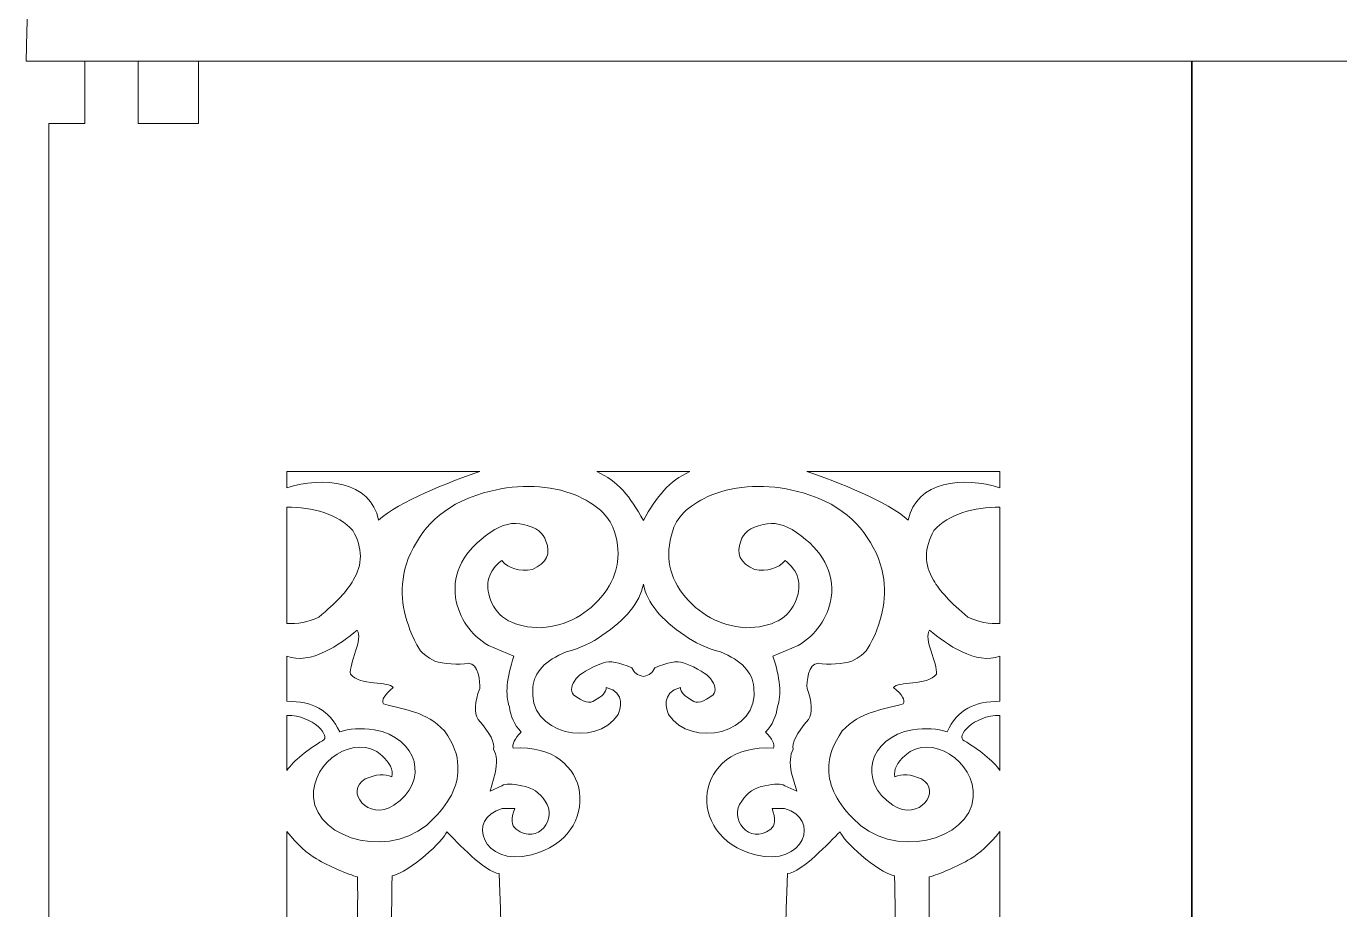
# Model space of a CAD drawing. Header units: centimetres. Extents: x -57 to 60, y -43 to 40.
# Drawn here: x 11.3 to 30.64, y -12.19 to 0.81 of the extents above; entities that cross this region are included whole.
import ezdxf

# ---------------------------------------------------------------- set-up
doc = ezdxf.new("R2010")
doc.units = ezdxf.units.CM
doc.header["$MEASUREMENT"] = 0
doc.layers.add('layer 1', color=7, linetype='Continuous')

msp = doc.modelspace()

# ---------------------------------------------------------------- linework, layer by layer
at = {"layer": 'layer 1', "color": 250, "lineweight": 9}
for points, knots in [([(11.30222, 0.30258), (11.32815, 9.61722), (18.88643, 17.59465), (28.20109, 17.59465), (28.20109, 17.59465), (37.51576, 17.59465), (45.07404, 9.61722), (45.09997, 0.30258)], [0, 0, 0, 0, 0.33333333, 0.33333333, 0.33333333, 0.33333333, 1, 1, 1, 1]), ([(11.63673, -0.61525), (11.63673, -0.61525), (11.63673, -40.34897), (11.63673, -40.34897), (11.63673, -40.34897), (11.63673, -40.34897), (12.16495, -40.34897), (12.16495, -40.34897), (12.16495, -40.34897), (12.16495, -40.34897), (12.16495, -40.81963), (12.16495, -40.81963), (12.16495, -40.81963), (12.16495, -40.81963), (12.9499, -40.81963), (12.9499, -40.81963), (12.9499, -40.81963), (12.9499, -40.81963), (12.9499, -40.34897), (12.9499, -40.34897), (12.9499, -40.34897), (12.9499, -40.34897), (14.09174, -40.34897), (14.09174, -40.34897), (14.09174, -40.34897), (14.09174, -40.34897), (14.09174, -41.2901), (14.09174, -41.2901), (14.09174, -41.2901), (14.09174, -41.2901), (12.41317, -41.29158), (12.41317, -41.29158), (12.41317, -41.29158), (12.2193, -41.29186), (12.05607, -41.39191), (12.05607, -41.60379), (12.05607, -41.60379), (12.05607, -41.83574), (12.23868, -41.91753), (12.43985, -41.91753), (12.43985, -41.91753), (12.43985, -41.91753), (18.67861, -41.91357), (18.67861, -41.91357), (18.67861, -41.91357), (18.67861, -41.91357), (28.45853, -41.91538), (28.45853, -41.91538), (28.45853, -41.91538), (28.45853, -41.91538), (28.45712, -27.86528), (28.45712, -27.86528), (28.45712, -27.86528), (28.45712, -27.86528), (28.45464, 0.30258), (28.45464, 0.30258), (28.45464, 0.30258), (28.45464, 0.30258), (13.83638, 0.3026), (13.83638, 0.3026), (13.83638, 0.3026), (13.83638, 0.3026), (13.83638, -0.61525), (13.83638, -0.61525), (13.83638, -0.61525), (13.83638, -0.61525), (12.94981, -0.61525), (12.94981, -0.61525), (12.94981, -0.61525), (12.94981, -0.61525), (12.94975, 0.30213), (12.94975, 0.30213), (12.94975, 0.30213), (12.94975, 0.30213), (12.16509, 0.30215), (12.16509, 0.30215), (12.16509, 0.30215), (12.16509, 0.30215), (12.16503, -0.61525), (12.16503, -0.61525), (12.16503, -0.61525), (12.16503, -0.61525), (11.63673, -0.61525), (11.63673, -0.61525)], [0, 0, 0, 0, 0.04545455, 0.04545455, 0.04545455, 0.04545455, 0.09090909, 0.09090909, 0.09090909, 0.09090909, 0.13636364, 0.13636364, 0.13636364, 0.13636364, 0.18181818, 0.18181818, 0.18181818, 0.18181818, 0.22727273, 0.22727273, 0.22727273, 0.22727273, 0.27272727, 0.27272727, 0.27272727, 0.27272727, 0.31818182, 0.31818182, 0.31818182, 0.31818182, 0.36363636, 0.36363636, 0.36363636, 0.36363636, 0.40909091, 0.40909091, 0.40909091, 0.40909091, 0.45454545, 0.45454545, 0.45454545, 0.45454545, 0.5, 0.5, 0.5, 0.5, 0.54545455, 0.54545455, 0.54545455, 0.54545455, 0.59090909, 0.59090909, 0.59090909, 0.59090909, 0.63636364, 0.63636364, 0.63636364, 0.63636364, 0.68181818, 0.68181818, 0.68181818, 0.68181818, 0.72727273, 0.72727273, 0.72727273, 0.72727273, 0.77272727, 0.77272727, 0.77272727, 0.77272727, 0.81818182, 0.81818182, 0.81818182, 0.81818182, 0.86363636, 0.86363636, 0.86363636, 0.86363636, 0.90909091, 0.90909091, 0.90909091, 0.90909091, 1, 1, 1, 1]), ([(45.28032, -0.61525), (45.28032, -0.61525), (45.28032, -40.34897), (45.28032, -40.34897), (45.28032, -40.34897), (45.28032, -40.34897), (44.75211, -40.34897), (44.75211, -40.34897), (44.75211, -40.34897), (44.75211, -40.34897), (44.75211, -40.81963), (44.75211, -40.81963), (44.75211, -40.81963), (44.75211, -40.81963), (43.96716, -40.81963), (43.96716, -40.81963), (43.96716, -40.81963), (43.96716, -40.81963), (43.96716, -40.34897), (43.96716, -40.34897), (43.96716, -40.34897), (43.96716, -40.34897), (42.82532, -40.34897), (42.82532, -40.34897), (42.82532, -40.34897), (42.82532, -40.34897), (42.82532, -41.2901), (42.82532, -41.2901), (42.82532, -41.2901), (42.82532, -41.2901), (44.50389, -41.29158), (44.50389, -41.29158), (44.50389, -41.29158), (44.69776, -41.29186), (44.86098, -41.39191), (44.86098, -41.60379), (44.86098, -41.60379), (44.86098, -41.83574), (44.67837, -41.91753), (44.47721, -41.91753), (44.47721, -41.91753), (44.47721, -41.91753), (38.23844, -41.91357), (38.23844, -41.91357), (38.23844, -41.91357), (38.23844, -41.91357), (28.45853, -41.91538), (28.45853, -41.91538), (28.45853, -41.91538), (28.45853, -41.91538), (28.45993, -27.86528), (28.45993, -27.86528), (28.45993, -27.86528), (28.45993, -27.86528), (28.46242, 0.30258), (28.46242, 0.30258), (28.46242, 0.30258), (28.46242, 0.30258), (43.08067, 0.3026), (43.08067, 0.3026), (43.08067, 0.3026), (43.08067, 0.3026), (43.08067, -0.61525), (43.08067, -0.61525), (43.08067, -0.61525), (43.08067, -0.61525), (43.96724, -0.61525), (43.96724, -0.61525), (43.96724, -0.61525), (43.96724, -0.61525), (43.9673, 0.30213), (43.9673, 0.30213), (43.9673, 0.30213), (43.9673, 0.30213), (44.75196, 0.30215), (44.75196, 0.30215), (44.75196, 0.30215), (44.75196, 0.30215), (44.75202, -0.61525), (44.75202, -0.61525), (44.75202, -0.61525), (44.75202, -0.61525), (45.28032, -0.61525), (45.28032, -0.61525)], [0, 0, 0, 0, 0.04545455, 0.04545455, 0.04545455, 0.04545455, 0.09090909, 0.09090909, 0.09090909, 0.09090909, 0.13636364, 0.13636364, 0.13636364, 0.13636364, 0.18181818, 0.18181818, 0.18181818, 0.18181818, 0.22727273, 0.22727273, 0.22727273, 0.22727273, 0.27272727, 0.27272727, 0.27272727, 0.27272727, 0.31818182, 0.31818182, 0.31818182, 0.31818182, 0.36363636, 0.36363636, 0.36363636, 0.36363636, 0.40909091, 0.40909091, 0.40909091, 0.40909091, 0.45454545, 0.45454545, 0.45454545, 0.45454545, 0.5, 0.5, 0.5, 0.5, 0.54545455, 0.54545455, 0.54545455, 0.54545455, 0.59090909, 0.59090909, 0.59090909, 0.59090909, 0.63636364, 0.63636364, 0.63636364, 0.63636364, 0.68181818, 0.68181818, 0.68181818, 0.68181818, 0.72727273, 0.72727273, 0.72727273, 0.72727273, 0.77272727, 0.77272727, 0.77272727, 0.77272727, 0.81818182, 0.81818182, 0.81818182, 0.81818182, 0.86363636, 0.86363636, 0.86363636, 0.86363636, 0.90909091, 0.90909091, 0.90909091, 0.90909091, 1, 1, 1, 1]), ([(17.98002, -5.73924), (17.98002, -5.73924), (15.13729, -5.73924), (15.13729, -5.73924), (15.13729, -5.73924), (15.13729, -5.73924), (15.13729, -5.97976), (15.13729, -5.97976), (15.13729, -5.97976), (15.66125, -5.80703), (16.37806, -5.87692), (16.48772, -6.45578), (16.48772, -6.45578), (16.78096, -6.18349), (17.52397, -5.89146), (17.98002, -5.73924)], [0, 0, 0, 0, 0.2, 0.2, 0.2, 0.2, 0.4, 0.4, 0.4, 0.4, 0.6, 0.6, 0.6, 0.6, 1, 1, 1, 1]), ([(21.0715, -5.73924), (21.0715, -5.73924), (19.69965, -5.73924), (19.69965, -5.73924), (19.69965, -5.73924), (20.01082, -5.87528), (20.19053, -6.10826), (20.38557, -6.45972), (20.38557, -6.45972), (20.58062, -6.10826), (20.76033, -5.87528), (21.0715, -5.73924)], [0, 0, 0, 0, 0.25, 0.25, 0.25, 0.25, 0.5, 0.5, 0.5, 0.5, 1, 1, 1, 1]), ([(25.63385, -5.73924), (25.63385, -5.73924), (22.79113, -5.73924), (22.79113, -5.73924), (22.79113, -5.73924), (23.24718, -5.89146), (23.99019, -6.18349), (24.28343, -6.45578), (24.28343, -6.45578), (24.39308, -5.87692), (25.10989, -5.80703), (25.63385, -5.97976), (25.63385, -5.97976), (25.63385, -5.97976), (25.63385, -5.73924), (25.63385, -5.73924)], [0, 0, 0, 0, 0.2, 0.2, 0.2, 0.2, 0.4, 0.4, 0.4, 0.4, 0.6, 0.6, 0.6, 0.6, 1, 1, 1, 1]), ([(18.73712, -11.38002), (18.01334, -11.56264), (17.77098, -10.83636), (18.30875, -10.69751), (18.30875, -10.69751), (18.30875, -10.69751), (18.49185, -10.6996), (18.49185, -10.6996), (18.49185, -10.6996), (18.43456, -10.84738), (18.44107, -10.94774), (18.51136, -11.00067), (18.51136, -11.00067), (18.83505, -11.25025), (19.13254, -10.83753), (18.93845, -10.588), (18.93845, -10.588), (18.86248, -10.46503), (18.74867, -10.39013), (18.59702, -10.36328), (18.59702, -10.36328), (18.4535, -10.32908), (18.3559, -10.32852), (18.30423, -10.36162), (18.30423, -10.36162), (18.30423, -10.36162), (18.12909, -10.44295), (18.12909, -10.44295), (18.12909, -10.44295), (18.12909, -10.44295), (18.2043, -10.17629), (18.2043, -10.17629), (18.2043, -10.17629), (18.23576, -10.02772), (18.22766, -9.91068), (18.18002, -9.82517), (18.18002, -9.82517), (18.20577, -9.73723), (18.13097, -9.59192), (17.95565, -9.38925), (17.95565, -9.38925), (17.89278, -9.28589), (17.89968, -9.13401), (17.97631, -8.93366), (17.97631, -8.93366), (17.98308, -8.83848), (17.9643, -8.56234), (17.80778, -8.55748), (17.80778, -8.55748), (17.66891, -8.5917), (17.43965, -8.56592), (17.31624, -8.53037), (17.31624, -8.53037), (17.08078, -8.39211), (17.10764, -8.3949), (16.97619, -8.13673), (16.97619, -8.13673), (16.83354, -7.77026), (16.77053, -7.45317), (16.92454, -7.01799), (16.92454, -7.01799), (17.11437, -6.58086), (17.40855, -6.23727), (18.03146, -6.05419), (18.03146, -6.05419), (18.4897, -5.92253), (18.91965, -5.92437), (19.32134, -6.05973), (19.32134, -6.05973), (19.64387, -6.18454), (19.84862, -6.35022), (19.93558, -6.55675), (19.93558, -6.55675), (20.07041, -6.9168), (20.02826, -7.24244), (19.80909, -7.53367), (19.80909, -7.53367), (19.56823, -7.8401), (19.26107, -8.00771), (18.88765, -8.03652), (18.88765, -8.03652), (18.48827, -8.03592), (18.2375, -7.89916), (18.13535, -7.62625), (18.13535, -7.62625), (18.04924, -7.3907), (18.1041, -7.19856), (18.29995, -7.04979), (18.29995, -7.04979), (18.40857, -7.16907), (18.55908, -7.21301), (18.75143, -7.1816), (18.75143, -7.1816), (18.96257, -7.08399), (19.02852, -6.94417), (18.94926, -6.76219), (18.94926, -6.76219), (18.92001, -6.64366), (18.81172, -6.56269), (18.62439, -6.5193), (18.62439, -6.5193), (18.46883, -6.47647), (18.30484, -6.51486), (18.13242, -6.63453), (18.13242, -6.63453), (17.7445, -6.90133), (17.57369, -7.22051), (17.62002, -7.59206), (17.62002, -7.59206), (17.67558, -7.90205), (17.83829, -8.13836), (18.10812, -8.30098), (18.10812, -8.30098), (18.10812, -8.30098), (18.47951, -8.45605), (18.47951, -8.45605), (18.47951, -8.45605), (18.37196, -8.77394), (18.34988, -9.02231), (18.41325, -9.20114), (18.41325, -9.20114), (18.42983, -9.34062), (18.48737, -9.46488), (18.5859, -9.57396), (18.5859, -9.57396), (18.48807, -9.67446), (18.44983, -9.75321), (18.47121, -9.81017), (18.47121, -9.81017), (19.65379, -9.72403), (19.79953, -11.11193), (18.73712, -11.38002)], [0, 0, 0, 0, 0.02941176, 0.02941176, 0.02941176, 0.02941176, 0.05882353, 0.05882353, 0.05882353, 0.05882353, 0.08823529, 0.08823529, 0.08823529, 0.08823529, 0.11764706, 0.11764706, 0.11764706, 0.11764706, 0.14705882, 0.14705882, 0.14705882, 0.14705882, 0.17647059, 0.17647059, 0.17647059, 0.17647059, 0.20588235, 0.20588235, 0.20588235, 0.20588235, 0.23529412, 0.23529412, 0.23529412, 0.23529412, 0.26470588, 0.26470588, 0.26470588, 0.26470588, 0.29411765, 0.29411765, 0.29411765, 0.29411765, 0.32352941, 0.32352941, 0.32352941, 0.32352941, 0.35294118, 0.35294118, 0.35294118, 0.35294118, 0.38235294, 0.38235294, 0.38235294, 0.38235294, 0.41176471, 0.41176471, 0.41176471, 0.41176471, 0.44117647, 0.44117647, 0.44117647, 0.44117647, 0.47058824, 0.47058824, 0.47058824, 0.47058824, 0.5, 0.5, 0.5, 0.5, 0.52941176, 0.52941176, 0.52941176, 0.52941176, 0.55882353, 0.55882353, 0.55882353, 0.55882353, 0.58823529, 0.58823529, 0.58823529, 0.58823529, 0.61764706, 0.61764706, 0.61764706, 0.61764706, 0.64705882, 0.64705882, 0.64705882, 0.64705882, 0.67647059, 0.67647059, 0.67647059, 0.67647059, 0.70588235, 0.70588235, 0.70588235, 0.70588235, 0.73529412, 0.73529412, 0.73529412, 0.73529412, 0.76470588, 0.76470588, 0.76470588, 0.76470588, 0.79411765, 0.79411765, 0.79411765, 0.79411765, 0.82352941, 0.82352941, 0.82352941, 0.82352941, 0.85294118, 0.85294118, 0.85294118, 0.85294118, 0.88235294, 0.88235294, 0.88235294, 0.88235294, 0.91176471, 0.91176471, 0.91176471, 0.91176471, 0.94117647, 0.94117647, 0.94117647, 0.94117647, 1, 1, 1, 1]), ([(22.03403, -11.38002), (22.75781, -11.56264), (23.00017, -10.83636), (22.4624, -10.69751), (22.4624, -10.69751), (22.4624, -10.69751), (22.2793, -10.6996), (22.2793, -10.6996), (22.2793, -10.6996), (22.33658, -10.84738), (22.33008, -10.94774), (22.25979, -11.00067), (22.25979, -11.00067), (21.9361, -11.25025), (21.6386, -10.83753), (21.83269, -10.588), (21.83269, -10.588), (21.90866, -10.46503), (22.02248, -10.39013), (22.17413, -10.36328), (22.17413, -10.36328), (22.31765, -10.32908), (22.41525, -10.32852), (22.46692, -10.36162), (22.46692, -10.36162), (22.46692, -10.36162), (22.64205, -10.44295), (22.64205, -10.44295), (22.64205, -10.44295), (22.64205, -10.44295), (22.56685, -10.17629), (22.56685, -10.17629), (22.56685, -10.17629), (22.53539, -10.02772), (22.54349, -9.91068), (22.59113, -9.82517), (22.59113, -9.82517), (22.56538, -9.73723), (22.64018, -9.59192), (22.8155, -9.38925), (22.8155, -9.38925), (22.87837, -9.28589), (22.87147, -9.13401), (22.79484, -8.93366), (22.79484, -8.93366), (22.78807, -8.83848), (22.80685, -8.56234), (22.96337, -8.55748), (22.96337, -8.55748), (23.10224, -8.5917), (23.3315, -8.56592), (23.4549, -8.53037), (23.4549, -8.53037), (23.69037, -8.39211), (23.66351, -8.3949), (23.79496, -8.13673), (23.79496, -8.13673), (23.93761, -7.77026), (24.00062, -7.45317), (23.8466, -7.01799), (23.8466, -7.01799), (23.65678, -6.58086), (23.3626, -6.23727), (22.73969, -6.05419), (22.73969, -6.05419), (22.28145, -5.92253), (21.8515, -5.92437), (21.44981, -6.05973), (21.44981, -6.05973), (21.12727, -6.18454), (20.92253, -6.35022), (20.83556, -6.55675), (20.83556, -6.55675), (20.70074, -6.9168), (20.74289, -7.24244), (20.96206, -7.53367), (20.96206, -7.53367), (21.20292, -7.8401), (21.51008, -8.00771), (21.8835, -8.03652), (21.8835, -8.03652), (22.28287, -8.03592), (22.53365, -7.89916), (22.6358, -7.62625), (22.6358, -7.62625), (22.72191, -7.3907), (22.66705, -7.19856), (22.4712, -7.04979), (22.4712, -7.04979), (22.36257, -7.16907), (22.21207, -7.21301), (22.01972, -7.1816), (22.01972, -7.1816), (21.80858, -7.08399), (21.74263, -6.94417), (21.82189, -6.76219), (21.82189, -6.76219), (21.85114, -6.64366), (21.95943, -6.56269), (22.14676, -6.5193), (22.14676, -6.5193), (22.30231, -6.47647), (22.4663, -6.51486), (22.63873, -6.63453), (22.63873, -6.63453), (23.02665, -6.90133), (23.19746, -7.22051), (23.15113, -7.59206), (23.15113, -7.59206), (23.09557, -7.90205), (22.93285, -8.13836), (22.66302, -8.30098), (22.66302, -8.30098), (22.66302, -8.30098), (22.29163, -8.45605), (22.29163, -8.45605), (22.29163, -8.45605), (22.39919, -8.77394), (22.42127, -9.02231), (22.3579, -9.20114), (22.3579, -9.20114), (22.34132, -9.34062), (22.28377, -9.46488), (22.18525, -9.57396), (22.18525, -9.57396), (22.28308, -9.67446), (22.32131, -9.75321), (22.29993, -9.81017), (22.29993, -9.81017), (21.11736, -9.72403), (20.97162, -11.11193), (22.03403, -11.38002)], [0, 0, 0, 0, 0.02941176, 0.02941176, 0.02941176, 0.02941176, 0.05882353, 0.05882353, 0.05882353, 0.05882353, 0.08823529, 0.08823529, 0.08823529, 0.08823529, 0.11764706, 0.11764706, 0.11764706, 0.11764706, 0.14705882, 0.14705882, 0.14705882, 0.14705882, 0.17647059, 0.17647059, 0.17647059, 0.17647059, 0.20588235, 0.20588235, 0.20588235, 0.20588235, 0.23529412, 0.23529412, 0.23529412, 0.23529412, 0.26470588, 0.26470588, 0.26470588, 0.26470588, 0.29411765, 0.29411765, 0.29411765, 0.29411765, 0.32352941, 0.32352941, 0.32352941, 0.32352941, 0.35294118, 0.35294118, 0.35294118, 0.35294118, 0.38235294, 0.38235294, 0.38235294, 0.38235294, 0.41176471, 0.41176471, 0.41176471, 0.41176471, 0.44117647, 0.44117647, 0.44117647, 0.44117647, 0.47058824, 0.47058824, 0.47058824, 0.47058824, 0.5, 0.5, 0.5, 0.5, 0.52941176, 0.52941176, 0.52941176, 0.52941176, 0.55882353, 0.55882353, 0.55882353, 0.55882353, 0.58823529, 0.58823529, 0.58823529, 0.58823529, 0.61764706, 0.61764706, 0.61764706, 0.61764706, 0.64705882, 0.64705882, 0.64705882, 0.64705882, 0.67647059, 0.67647059, 0.67647059, 0.67647059, 0.70588235, 0.70588235, 0.70588235, 0.70588235, 0.73529412, 0.73529412, 0.73529412, 0.73529412, 0.76470588, 0.76470588, 0.76470588, 0.76470588, 0.79411765, 0.79411765, 0.79411765, 0.79411765, 0.82352941, 0.82352941, 0.82352941, 0.82352941, 0.85294118, 0.85294118, 0.85294118, 0.85294118, 0.88235294, 0.88235294, 0.88235294, 0.88235294, 0.91176471, 0.91176471, 0.91176471, 0.91176471, 0.94117647, 0.94117647, 0.94117647, 0.94117647, 1, 1, 1, 1]), ([(15.13729, -6.26408), (15.13729, -6.26408), (15.13729, -7.97402), (15.13729, -7.97402), (15.13729, -7.97402), (15.28505, -7.9846), (15.46276, -7.95427), (15.60823, -7.87993), (15.60823, -7.87993), (15.86199, -7.67316), (16.03061, -7.49147), (16.11417, -7.33487), (16.11417, -7.33487), (16.25629, -7.11158), (16.25443, -6.86791), (16.10862, -6.60395), (16.10862, -6.60395), (15.89061, -6.36742), (15.51759, -6.25749), (15.13729, -6.26408)], [0, 0, 0, 0, 0.16666667, 0.16666667, 0.16666667, 0.16666667, 0.33333333, 0.33333333, 0.33333333, 0.33333333, 0.5, 0.5, 0.5, 0.5, 0.66666667, 0.66666667, 0.66666667, 0.66666667, 1, 1, 1, 1]), ([(25.63385, -7.97402), (25.63385, -7.97402), (25.63385, -6.26408), (25.63385, -6.26408), (25.63385, -6.26408), (25.25355, -6.25749), (24.88054, -6.36742), (24.66252, -6.60395), (24.66252, -6.60395), (24.51672, -6.86791), (24.51486, -7.11158), (24.65698, -7.33487), (24.65698, -7.33487), (24.74054, -7.49147), (24.90916, -7.67316), (25.16291, -7.87993), (25.16291, -7.87993), (25.30839, -7.95427), (25.4861, -7.9846), (25.63385, -7.97402)], [0, 0, 0, 0, 0.16666667, 0.16666667, 0.16666667, 0.16666667, 0.33333333, 0.33333333, 0.33333333, 0.33333333, 0.5, 0.5, 0.5, 0.5, 0.66666667, 0.66666667, 0.66666667, 0.66666667, 1, 1, 1, 1]), ([(20.38557, -8.7542), (20.2879, -8.73751), (20.25654, -8.69964), (20.21495, -8.6275), (20.21495, -8.6275), (20.02977, -8.54486), (19.89019, -8.51965), (19.79626, -8.55189), (19.79626, -8.55189), (19.58076, -8.63769), (19.44797, -8.71563), (19.39788, -8.7857), (19.39788, -8.7857), (19.32334, -8.88285), (19.30959, -8.96242), (19.3566, -9.02439), (19.3566, -9.02439), (19.49973, -9.13176), (19.603, -9.15987), (19.66637, -9.10876), (19.66637, -9.10876), (19.78195, -9.04574), (19.83991, -8.98224), (19.84027, -8.91825), (19.84027, -8.91825), (20.13715, -8.98678), (20.03964, -9.25475), (20.01391, -9.31406), (20.01391, -9.31406), (19.69243, -9.81692), (18.66909, -9.607), (18.76071, -8.91262), (18.76071, -8.91262), (18.77673, -8.69158), (18.9401, -8.51871), (19.25086, -8.39402), (19.25086, -8.39402), (19.46063, -8.33849), (19.63577, -8.25715), (19.77629, -8.14999), (19.77629, -8.14999), (20.12603, -7.92026), (20.3318, -7.66848), (20.38557, -7.39559), (20.38557, -7.39559), (20.43935, -7.66848), (20.64512, -7.92026), (20.99486, -8.14999), (20.99486, -8.14999), (21.13538, -8.25715), (21.31052, -8.33849), (21.52029, -8.39402), (21.52029, -8.39402), (21.83105, -8.51871), (21.99442, -8.69158), (22.01044, -8.91262), (22.01044, -8.91262), (22.10206, -9.607), (21.07872, -9.81692), (20.75724, -9.31406), (20.75724, -9.31406), (20.73151, -9.25475), (20.634, -8.98678), (20.93088, -8.91825), (20.93088, -8.91825), (20.93124, -8.98224), (20.9892, -9.04574), (21.10477, -9.10876), (21.10477, -9.10876), (21.16815, -9.15987), (21.27142, -9.13176), (21.41455, -9.02439), (21.41455, -9.02439), (21.46156, -8.96242), (21.44781, -8.88285), (21.37327, -8.7857), (21.37327, -8.7857), (21.32318, -8.71563), (21.19039, -8.63769), (20.97489, -8.55189), (20.97489, -8.55189), (20.88095, -8.51965), (20.74138, -8.54486), (20.5562, -8.6275), (20.5562, -8.6275), (20.5146, -8.69964), (20.48325, -8.73751), (20.38557, -8.7542)], [0, 0, 0, 0, 0.04347826, 0.04347826, 0.04347826, 0.04347826, 0.08695652, 0.08695652, 0.08695652, 0.08695652, 0.13043478, 0.13043478, 0.13043478, 0.13043478, 0.17391304, 0.17391304, 0.17391304, 0.17391304, 0.2173913, 0.2173913, 0.2173913, 0.2173913, 0.26086957, 0.26086957, 0.26086957, 0.26086957, 0.30434783, 0.30434783, 0.30434783, 0.30434783, 0.34782609, 0.34782609, 0.34782609, 0.34782609, 0.39130435, 0.39130435, 0.39130435, 0.39130435, 0.43478261, 0.43478261, 0.43478261, 0.43478261, 0.47826087, 0.47826087, 0.47826087, 0.47826087, 0.52173913, 0.52173913, 0.52173913, 0.52173913, 0.56521739, 0.56521739, 0.56521739, 0.56521739, 0.60869565, 0.60869565, 0.60869565, 0.60869565, 0.65217391, 0.65217391, 0.65217391, 0.65217391, 0.69565217, 0.69565217, 0.69565217, 0.69565217, 0.73913043, 0.73913043, 0.73913043, 0.73913043, 0.7826087, 0.7826087, 0.7826087, 0.7826087, 0.82608696, 0.82608696, 0.82608696, 0.82608696, 0.86956522, 0.86956522, 0.86956522, 0.86956522, 0.91304348, 0.91304348, 0.91304348, 0.91304348, 1, 1, 1, 1]), ([(15.13729, -8.45792), (15.13729, -8.45792), (15.13729, -9.11788), (15.13729, -9.11788), (15.13729, -9.11788), (15.51581, -9.12575), (15.76071, -9.23623), (15.91539, -9.57018), (15.91539, -9.57018), (16.05719, -9.52254), (16.22684, -9.5117), (16.42439, -9.53764), (16.42439, -9.53764), (17.07248, -9.65975), (17.24039, -10.29731), (16.71305, -10.64928), (16.71305, -10.64928), (16.32733, -10.8946), (15.98179, -10.43776), (16.29224, -10.26282), (16.29224, -10.26282), (16.45206, -10.19307), (16.58213, -10.1826), (16.68247, -10.23143), (16.68247, -10.23143), (16.70475, -10.12623), (16.6551, -10.02095), (16.5335, -9.91558), (16.5335, -9.91558), (16.16029, -9.57855), (15.49259, -10.00033), (15.53077, -10.53369), (15.53077, -10.53369), (15.57619, -11.16857), (16.72643, -11.4763), (17.30701, -10.83693), (17.30701, -10.83693), (17.55838, -10.57815), (17.67426, -10.32225), (17.65458, -10.06917), (17.65458, -10.06917), (17.65514, -9.91786), (17.59005, -9.74655), (17.45936, -9.55527), (17.45936, -9.55527), (17.16985, -9.25981), (16.91627, -9.26533), (16.56187, -9.15671), (16.56187, -9.15671), (16.52648, -9.10362), (16.57379, -9.02416), (16.70377, -8.91831), (16.70377, -8.91831), (16.64394, -8.82009), (16.20925, -8.89447), (16.07269, -8.72265), (16.07269, -8.72265), (16.05264, -8.55685), (16.2659, -8.20284), (16.17268, -8.0751), (16.17268, -8.0751), (15.92537, -8.27996), (15.48604, -8.58918), (15.13729, -8.45792)], [0, 0, 0, 0, 0.05882353, 0.05882353, 0.05882353, 0.05882353, 0.11764706, 0.11764706, 0.11764706, 0.11764706, 0.17647059, 0.17647059, 0.17647059, 0.17647059, 0.23529412, 0.23529412, 0.23529412, 0.23529412, 0.29411765, 0.29411765, 0.29411765, 0.29411765, 0.35294118, 0.35294118, 0.35294118, 0.35294118, 0.41176471, 0.41176471, 0.41176471, 0.41176471, 0.47058824, 0.47058824, 0.47058824, 0.47058824, 0.52941176, 0.52941176, 0.52941176, 0.52941176, 0.58823529, 0.58823529, 0.58823529, 0.58823529, 0.64705882, 0.64705882, 0.64705882, 0.64705882, 0.70588235, 0.70588235, 0.70588235, 0.70588235, 0.76470588, 0.76470588, 0.76470588, 0.76470588, 0.82352941, 0.82352941, 0.82352941, 0.82352941, 0.88235294, 0.88235294, 0.88235294, 0.88235294, 1, 1, 1, 1]), ([(25.63385, -9.11788), (25.63385, -9.11788), (25.63385, -8.45792), (25.63385, -8.45792), (25.63385, -8.45792), (25.28511, -8.58918), (24.84578, -8.27996), (24.59847, -8.0751), (24.59847, -8.0751), (24.50525, -8.20284), (24.71851, -8.55685), (24.69846, -8.72265), (24.69846, -8.72265), (24.5619, -8.89447), (24.12721, -8.82009), (24.06738, -8.91831), (24.06738, -8.91831), (24.19736, -9.02416), (24.24467, -9.10362), (24.20928, -9.15671), (24.20928, -9.15671), (23.85487, -9.26533), (23.6013, -9.25981), (23.31179, -9.55527), (23.31179, -9.55527), (23.18109, -9.74655), (23.11601, -9.91786), (23.11657, -10.06917), (23.11657, -10.06917), (23.09689, -10.32225), (23.21276, -10.57815), (23.46414, -10.83693), (23.46414, -10.83693), (24.04472, -11.4763), (25.19496, -11.16857), (25.24038, -10.53369), (25.24038, -10.53369), (25.27856, -10.00033), (24.61086, -9.57855), (24.23764, -9.91558), (24.23764, -9.91558), (24.11605, -10.02095), (24.0664, -10.12623), (24.08868, -10.23143), (24.08868, -10.23143), (24.18902, -10.1826), (24.31908, -10.19307), (24.4789, -10.26282), (24.4789, -10.26282), (24.78935, -10.43776), (24.44382, -10.8946), (24.0581, -10.64928), (24.0581, -10.64928), (23.53076, -10.29731), (23.69867, -9.65975), (24.34676, -9.53764), (24.34676, -9.53764), (24.54431, -9.5117), (24.71396, -9.52254), (24.85575, -9.57018), (24.85575, -9.57018), (25.01044, -9.23623), (25.25534, -9.12575), (25.63385, -9.11788)], [0, 0, 0, 0, 0.05882353, 0.05882353, 0.05882353, 0.05882353, 0.11764706, 0.11764706, 0.11764706, 0.11764706, 0.17647059, 0.17647059, 0.17647059, 0.17647059, 0.23529412, 0.23529412, 0.23529412, 0.23529412, 0.29411765, 0.29411765, 0.29411765, 0.29411765, 0.35294118, 0.35294118, 0.35294118, 0.35294118, 0.41176471, 0.41176471, 0.41176471, 0.41176471, 0.47058824, 0.47058824, 0.47058824, 0.47058824, 0.52941176, 0.52941176, 0.52941176, 0.52941176, 0.58823529, 0.58823529, 0.58823529, 0.58823529, 0.64705882, 0.64705882, 0.64705882, 0.64705882, 0.70588235, 0.70588235, 0.70588235, 0.70588235, 0.76470588, 0.76470588, 0.76470588, 0.76470588, 0.82352941, 0.82352941, 0.82352941, 0.82352941, 0.88235294, 0.88235294, 0.88235294, 0.88235294, 1, 1, 1, 1]), ([(15.13729, -9.32791), (15.13729, -9.32791), (15.13729, -10.13682), (15.13729, -10.13682), (15.13729, -10.13682), (15.23819, -9.99686), (15.44975, -9.82395), (15.66254, -9.6998), (15.66254, -9.6998), (15.79751, -9.6434), (15.52831, -9.32186), (15.13729, -9.32791)], [0, 0, 0, 0, 0.25, 0.25, 0.25, 0.25, 0.5, 0.5, 0.5, 0.5, 1, 1, 1, 1]), ([(25.63385, -10.13682), (25.63385, -10.13682), (25.63385, -9.32791), (25.63385, -9.32791), (25.63385, -9.32791), (25.24283, -9.32186), (24.97363, -9.6434), (25.10861, -9.6998), (25.10861, -9.6998), (25.3214, -9.82395), (25.53296, -9.99686), (25.63385, -10.13682)], [0, 0, 0, 0, 0.25, 0.25, 0.25, 0.25, 0.5, 0.5, 0.5, 0.5, 1, 1, 1, 1]), ([(15.13729, -11.03386), (15.13729, -11.03386), (15.13729, -20.41032), (15.13729, -20.41032), (15.13729, -20.41032), (15.48904, -19.98095), (15.80819, -20.00814), (16.16079, -19.75068), (16.16079, -19.75068), (16.15903, -19.31533), (16.16517, -18.87685), (16.15349, -18.44173), (16.15349, -18.44173), (16.15349, -18.44173), (15.7164, -18.19165), (15.7164, -18.19165), (15.7164, -18.19165), (15.7164, -18.19165), (16.15873, -17.94311), (16.15873, -17.94311), (16.15873, -17.94311), (16.15873, -17.94311), (16.17718, -17.68396), (16.17205, -17.06929), (16.17205, -17.06929), (16.17205, -17.06929), (16.17219, -14.2056), (16.17219, -14.2056), (16.17219, -14.2056), (16.17219, -14.2056), (16.1621, -13.37871), (16.1621, -13.37871), (16.1621, -13.37871), (16.1621, -13.37871), (15.72619, -13.1325), (15.72619, -13.1325), (15.72619, -13.1325), (15.72619, -13.1325), (16.16135, -12.88865), (16.16135, -12.88865), (16.16135, -12.88865), (16.16135, -12.88865), (16.1859, -12.48266), (16.17885, -11.70421), (16.17885, -11.70421), (16.03855, -11.66567), (15.76045, -11.55226), (15.57199, -11.43883), (15.57199, -11.43883), (15.44686, -11.36597), (15.28928, -11.22485), (15.13729, -11.03386)], [0, 0, 0, 0, 0.07142857, 0.07142857, 0.07142857, 0.07142857, 0.14285714, 0.14285714, 0.14285714, 0.14285714, 0.21428571, 0.21428571, 0.21428571, 0.21428571, 0.28571429, 0.28571429, 0.28571429, 0.28571429, 0.35714286, 0.35714286, 0.35714286, 0.35714286, 0.42857143, 0.42857143, 0.42857143, 0.42857143, 0.5, 0.5, 0.5, 0.5, 0.57142857, 0.57142857, 0.57142857, 0.57142857, 0.64285714, 0.64285714, 0.64285714, 0.64285714, 0.71428571, 0.71428571, 0.71428571, 0.71428571, 0.78571429, 0.78571429, 0.78571429, 0.78571429, 0.85714286, 0.85714286, 0.85714286, 0.85714286, 1, 1, 1, 1]), ([(17.56083, -20.0616), (17.56083, -20.0616), (16.68097, -19.75035), (16.68097, -19.75035), (16.68097, -19.75035), (16.68097, -19.75035), (16.67552, -18.44121), (16.67552, -18.44121), (16.67552, -18.44121), (16.67552, -18.44121), (17.11587, -18.19025), (17.11587, -18.19025), (17.11587, -18.19025), (17.11587, -18.19025), (16.67821, -17.93576), (16.67821, -17.93576), (16.67821, -17.93576), (16.67821, -17.93576), (16.68576, -17.05956), (16.68576, -17.05956), (16.68576, -17.05956), (16.68576, -17.05956), (16.67063, -13.38151), (16.67063, -13.38151), (16.67063, -13.38151), (16.67063, -13.38151), (17.1097, -13.12857), (17.1097, -13.12857), (17.1097, -13.12857), (17.1097, -13.12857), (16.67221, -12.87695), (16.67221, -12.87695), (16.67221, -12.87695), (16.67221, -12.87695), (16.67481, -12.45907), (16.68698, -11.69028), (16.68698, -11.69028), (16.95307, -11.62735), (17.4524, -11.16846), (17.49109, -11.03876), (17.49109, -11.03876), (17.64346, -11.1915), (18.05325, -11.63576), (18.26479, -11.65552), (18.26479, -11.65552), (18.32231, -13.12482), (18.29497, -13.82598), (18.29497, -13.82598), (18.29497, -13.82598), (18.29497, -13.82598), (17.8708, -14.0763), (17.8708, -14.0763), (17.8708, -14.0763), (17.8708, -14.0763), (18.28935, -14.32888), (18.28935, -14.32888), (18.28935, -14.32888), (18.28935, -14.32888), (18.29835, -14.99171), (18.29835, -14.99171), (18.29835, -14.99171), (18.30158, -15.98624), (18.28566, -16.35786), (18.28566, -16.35786), (18.28566, -16.35786), (18.28566, -16.35786), (17.87073, -16.60617), (17.87073, -16.60617), (17.87073, -16.60617), (17.87073, -16.60617), (18.28605, -16.87522), (18.28605, -16.87522), (18.28605, -16.87522), (18.28605, -16.87522), (18.29124, -19.30605), (18.29124, -19.30605), (18.29124, -19.30605), (17.81835, -19.44396), (17.61926, -19.6972), (17.56083, -20.0616)], [0, 0, 0, 0, 0.04761905, 0.04761905, 0.04761905, 0.04761905, 0.0952381, 0.0952381, 0.0952381, 0.0952381, 0.14285714, 0.14285714, 0.14285714, 0.14285714, 0.19047619, 0.19047619, 0.19047619, 0.19047619, 0.23809524, 0.23809524, 0.23809524, 0.23809524, 0.28571429, 0.28571429, 0.28571429, 0.28571429, 0.33333333, 0.33333333, 0.33333333, 0.33333333, 0.38095238, 0.38095238, 0.38095238, 0.38095238, 0.42857143, 0.42857143, 0.42857143, 0.42857143, 0.47619048, 0.47619048, 0.47619048, 0.47619048, 0.52380952, 0.52380952, 0.52380952, 0.52380952, 0.57142857, 0.57142857, 0.57142857, 0.57142857, 0.61904762, 0.61904762, 0.61904762, 0.61904762, 0.66666667, 0.66666667, 0.66666667, 0.66666667, 0.71428571, 0.71428571, 0.71428571, 0.71428571, 0.76190476, 0.76190476, 0.76190476, 0.76190476, 0.80952381, 0.80952381, 0.80952381, 0.80952381, 0.85714286, 0.85714286, 0.85714286, 0.85714286, 0.9047619, 0.9047619, 0.9047619, 0.9047619, 1, 1, 1, 1]), ([(23.21032, -20.0616), (23.21032, -20.0616), (24.09018, -19.75035), (24.09018, -19.75035), (24.09018, -19.75035), (24.09018, -19.75035), (24.09563, -18.44121), (24.09563, -18.44121), (24.09563, -18.44121), (24.09563, -18.44121), (23.65528, -18.19025), (23.65528, -18.19025), (23.65528, -18.19025), (23.65528, -18.19025), (24.09294, -17.93576), (24.09294, -17.93576), (24.09294, -17.93576), (24.09294, -17.93576), (24.08539, -17.05956), (24.08539, -17.05956), (24.08539, -17.05956), (24.08539, -17.05956), (24.10051, -13.38151), (24.10051, -13.38151), (24.10051, -13.38151), (24.10051, -13.38151), (23.66144, -13.12857), (23.66144, -13.12857), (23.66144, -13.12857), (23.66144, -13.12857), (24.09894, -12.87695), (24.09894, -12.87695), (24.09894, -12.87695), (24.09894, -12.87695), (24.09634, -12.45907), (24.08416, -11.69028), (24.08416, -11.69028), (23.81808, -11.62735), (23.31875, -11.16846), (23.28006, -11.03876), (23.28006, -11.03876), (23.12769, -11.1915), (22.7179, -11.63576), (22.50636, -11.65552), (22.50636, -11.65552), (22.44883, -13.12482), (22.47618, -13.82598), (22.47618, -13.82598), (22.47618, -13.82598), (22.47618, -13.82598), (22.90034, -14.0763), (22.90034, -14.0763), (22.90034, -14.0763), (22.90034, -14.0763), (22.48179, -14.32888), (22.48179, -14.32888), (22.48179, -14.32888), (22.48179, -14.32888), (22.4728, -14.99171), (22.4728, -14.99171), (22.4728, -14.99171), (22.46956, -15.98624), (22.48548, -16.35786), (22.48548, -16.35786), (22.48548, -16.35786), (22.48548, -16.35786), (22.90042, -16.60617), (22.90042, -16.60617), (22.90042, -16.60617), (22.90042, -16.60617), (22.4851, -16.87522), (22.4851, -16.87522), (22.4851, -16.87522), (22.4851, -16.87522), (22.47991, -19.30605), (22.47991, -19.30605), (22.47991, -19.30605), (22.9528, -19.44396), (23.15189, -19.6972), (23.21032, -20.0616)], [0, 0, 0, 0, 0.04761905, 0.04761905, 0.04761905, 0.04761905, 0.0952381, 0.0952381, 0.0952381, 0.0952381, 0.14285714, 0.14285714, 0.14285714, 0.14285714, 0.19047619, 0.19047619, 0.19047619, 0.19047619, 0.23809524, 0.23809524, 0.23809524, 0.23809524, 0.28571429, 0.28571429, 0.28571429, 0.28571429, 0.33333333, 0.33333333, 0.33333333, 0.33333333, 0.38095238, 0.38095238, 0.38095238, 0.38095238, 0.42857143, 0.42857143, 0.42857143, 0.42857143, 0.47619048, 0.47619048, 0.47619048, 0.47619048, 0.52380952, 0.52380952, 0.52380952, 0.52380952, 0.57142857, 0.57142857, 0.57142857, 0.57142857, 0.61904762, 0.61904762, 0.61904762, 0.61904762, 0.66666667, 0.66666667, 0.66666667, 0.66666667, 0.71428571, 0.71428571, 0.71428571, 0.71428571, 0.76190476, 0.76190476, 0.76190476, 0.76190476, 0.80952381, 0.80952381, 0.80952381, 0.80952381, 0.85714286, 0.85714286, 0.85714286, 0.85714286, 0.9047619, 0.9047619, 0.9047619, 0.9047619, 1, 1, 1, 1]), ([(25.63385, -20.41032), (25.63385, -20.41032), (25.63385, -11.03386), (25.63385, -11.03386), (25.63385, -11.03386), (25.48187, -11.22485), (25.32428, -11.36597), (25.19915, -11.43883), (25.19915, -11.43883), (25.0107, -11.55226), (24.73259, -11.66567), (24.5923, -11.70421), (24.5923, -11.70421), (24.58525, -12.48266), (24.6098, -12.88865), (24.6098, -12.88865), (24.6098, -12.88865), (24.6098, -12.88865), (25.04496, -13.1325), (25.04496, -13.1325), (25.04496, -13.1325), (25.04496, -13.1325), (24.60905, -13.37871), (24.60905, -13.37871), (24.60905, -13.37871), (24.60905, -13.37871), (24.59895, -14.2056), (24.59895, -14.2056), (24.59895, -14.2056), (24.59895, -14.2056), (24.5991, -17.06929), (24.5991, -17.06929), (24.5991, -17.06929), (24.59396, -17.68396), (24.61242, -17.94311), (24.61242, -17.94311), (24.61242, -17.94311), (24.61242, -17.94311), (25.05475, -18.19165), (25.05475, -18.19165), (25.05475, -18.19165), (25.05475, -18.19165), (24.61766, -18.44173), (24.61766, -18.44173), (24.61766, -18.44173), (24.60597, -18.87685), (24.61212, -19.31533), (24.61036, -19.75068), (24.61036, -19.75068), (24.96295, -20.00814), (25.28211, -19.98095), (25.63385, -20.41032)], [0, 0, 0, 0, 0.07142857, 0.07142857, 0.07142857, 0.07142857, 0.14285714, 0.14285714, 0.14285714, 0.14285714, 0.21428571, 0.21428571, 0.21428571, 0.21428571, 0.28571429, 0.28571429, 0.28571429, 0.28571429, 0.35714286, 0.35714286, 0.35714286, 0.35714286, 0.42857143, 0.42857143, 0.42857143, 0.42857143, 0.5, 0.5, 0.5, 0.5, 0.57142857, 0.57142857, 0.57142857, 0.57142857, 0.64285714, 0.64285714, 0.64285714, 0.64285714, 0.71428571, 0.71428571, 0.71428571, 0.71428571, 0.78571429, 0.78571429, 0.78571429, 0.78571429, 0.85714286, 0.85714286, 0.85714286, 0.85714286, 1, 1, 1, 1])]:
    msp.add_open_spline(points, degree=3, knots=knots, dxfattribs=at)
msp.add_open_spline([(11.30222, 0.30258), (11.30222, 0.30258), (45.09997, 0.30258), (45.09997, 0.30258)], degree=3, dxfattribs=at)

doc.saveas('drawing.dxf')
